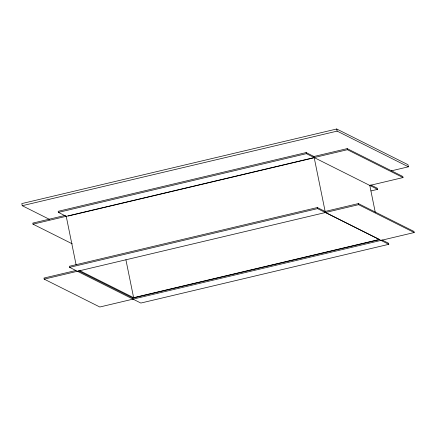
<?xml version="1.0" encoding="UTF-8"?>
<svg xmlns="http://www.w3.org/2000/svg" width="436" height="436" viewBox="0 0 436 436"><rect width="100%" height="100%" fill="white"/><g stroke="black" fill="none" stroke-linecap="round" stroke-linejoin="round"><path stroke-width="0.65" d="M391.19 170.885L408.39 166.814L407.96 164.688L336.706 128.996L21.8 203.59L22.231 205.71L49.639 219.439M22.231 205.71L337.137 131.116L408.39 166.814M375.347 212.714L369.799 185.436L403.017 177.566L402.799 176.487L347.181 148.627L313.964 156.497L306.143 152.578L58.19 211.313L58.413 212.392L66.228 216.31L76.109 264.875M58.413 212.392L306.361 153.657L377.614 189.355L377.396 188.276L370.78 184.962M65.356 215.384L32.793 223.101L33.011 224.175L72.305 243.86M33.011 224.175L347.399 149.706L403.017 177.566M68.207 216.027L313.37 157.952M371.003 190.919L377.614 189.355M75.891 270.505L43.976 278.064L44.194 279.144L99.811 307.004L414.2 232.535L413.982 231.456L358.365 203.59L325.147 211.46L317.326 207.547L69.373 266.282L69.597 267.355L140.844 303.053L388.798 244.318L388.58 243.239L381.963 239.925M69.597 267.355L317.544 208.621L388.798 244.318M44.194 279.144L358.583 204.669L414.2 232.535M79.717 270.674L133.623 297.684L379.445 239.451L325.545 212.446M78.404 270.8L132.811 298.06L379.44 239.637M347.181 148.627L347.399 149.706M358.365 203.59L358.583 204.669M336.706 128.996L337.137 131.116M313.964 156.497L325.365 212.539M306.143 152.578L306.361 153.657M317.326 207.547L317.544 208.621M125.906 259.758L133.623 297.684M132.811 298.06L133.029 299.134"/></g></svg>
